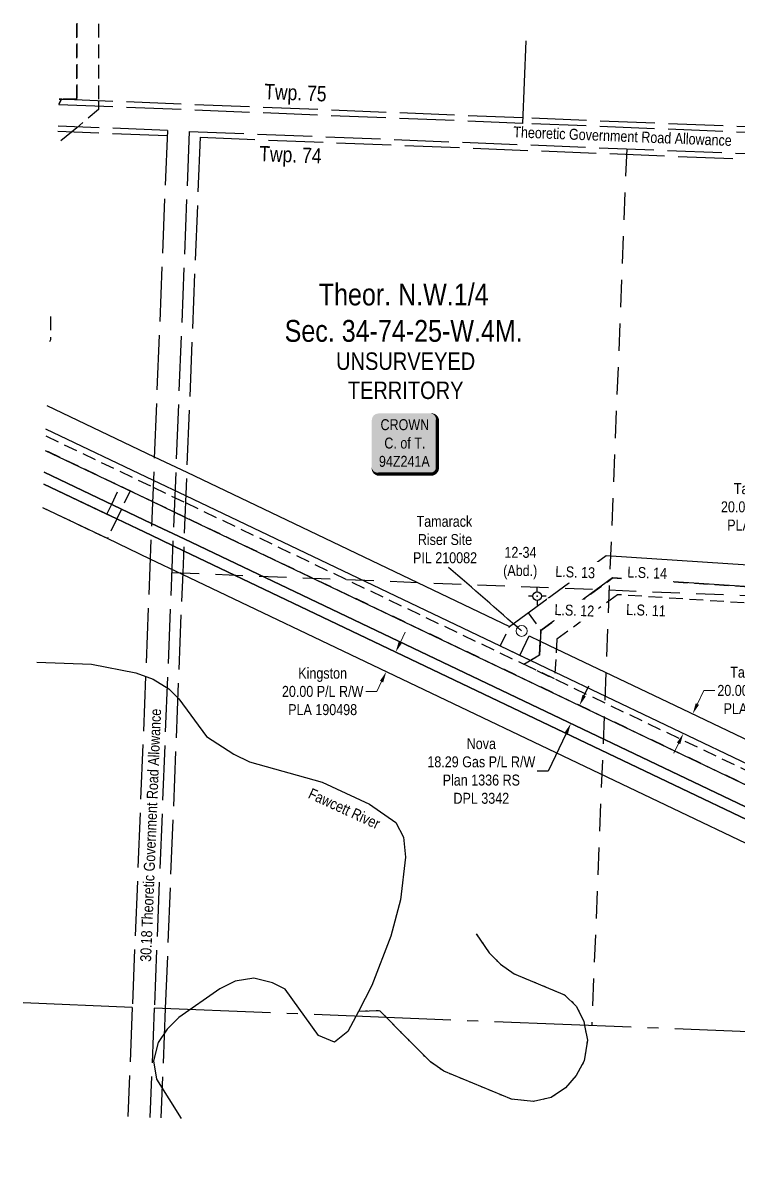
# Model space of a CAD drawing. Extents: x 324050 to 328484, y 6148357 to 6152130.
# Drawn here: x 324362 to 325016, y 6148618 to 6149672 of the extents above; entities that cross this region are included whole.
import ezdxf
from ezdxf.enums import TextEntityAlignment as Align

# ---------------------------------------------------------------- set-up
doc = ezdxf.new("R2010")
doc.units = 0
doc.header["$LTSCALE"] = 5
doc.header["$PDSIZE"] = 0.5
for name, pattern in [('foc-ACCESSROAD', [3.75, 2.5, -1.25]), ('foc-LSD', [8, 5, -3]), ('foc-QUARTERLINE', [33, 25, -3, 2, -3]), ('foc-UNSURVEYED', [12.5, 10, -2.5]), ('foc-WHEELTRACKS', [2, 0.4, -1.6])]:
    doc.linetypes.add(name, pattern=pattern)
doc.layers.get('Defpoints').update_dxf_attribs({"color": 9})
for name, color, linetype in [('C-AR', 13, 'foc-ACCESSROAD'), ('C-RW', 13, 'Continuous'), ('C-SYMBOL', 7, 'Continuous'), ('C-WS', 13, 'foc-ACCESSROAD'), ('CG-NOTES', 7, 'Continuous'), ('D-TXT', 6, 'Continuous'), ('F-AR', 190, 'foc-ACCESSROAD'), ('F-RW', 190, 'Continuous'), ('F-WS', 190, 'foc-ACCESSROAD'), ('F-WS-S', 190, 'Continuous'), ('L-QSEC', 8, 'foc-QUARTERLINE'), ('L-ROAD-T', 7, 'Continuous'), ('L-SECTION-LSD', 7, 'foc-LSD'), ('L-UNS-T', 3, 'Continuous'), ('L-USEC', 7, 'foc-UNSURVEYED'), ('oil_and_gas_wells_pt', 7, 'Continuous'), ('T-WATER', 160, 'Continuous'), ('T-WATER-P3', 160, 'foc-WHEELTRACKS'), ('T-WATER-T', 170, 'Continuous')]:
    doc.layers.add(name, color=color, linetype=linetype)
for name, color, linetype, lineweight in [('C-RW-T', 13, 'Continuous', 9), ('C-WS-T', 13, 'Continuous', 9), ('F-RW-T', 190, 'Continuous', 9), ('F-WS-T', 190, 'Continuous', 9)]:
    doc.layers.add(name, color=color, linetype=linetype, lineweight=lineweight)
doc.styles.add('100L', font='ARIALN.TTF', dxfattribs={"height": 11})
doc.styles.add('175L', font='ARIALN.TTF', dxfattribs={"height": 20})
doc.styles.add('80', font='ARIALN.TTF', dxfattribs={"height": 10})
doc.styles.add('80CG', font='ARIALN.TTF', dxfattribs={"height": 10})
doc.styles.add('80L', font='ARIALN.TTF', dxfattribs={"height": 10})
doc.styles.add('foc-LtypeFont', font='ARIALN.TTF', dxfattribs={"height": 7.35})
doc.linetypes.add('foc-TOPO-flowdirection-NOLINE', pattern='A,0,[">",foc-LtypeFont,S=0.3,R=0,X=0,Y=-0.945],-20,[">",foc-LtypeFont,S=0.3,R=0,X=0,Y=-0.945],0', length=20)
doc.dimstyles.new('Compass 5 000', dxfattribs={"dimscale": 5, "dimtxt": 9, "dimasz": 2, "dimexe": 0.2, "dimexo": 0.0625, "dimgap": 0.5, "dimtad": 0, "dimtih": 1, "dimtoh": 1, "dimzin": 0, "dimdsep": 46, "dimtxsty": '80CG', "dimcen": 0.1, "dimse1": 1, "dimse2": 1, "dimclrd": 256, "dimclrt": 256, "dimaunit": 1, "dimadec": 4, "dimazin": 0, "dimtfac": 0.06, "dimtofl": 0, "dimtmove": 0, "dimatfit": 1, "dimfxl": 0.2, "dimtolj": 1, "dimtzin": 0, "dimlwd": -1, "dimarcsym": 0})

# ---------------------------------------------------------------- blocks, each defined once
blk = doc.blocks.new('*D371')
at = {"layer": 'C-RW-T', "transparency": 16777216}
for p, q in [((325086.7, 6149228.9), (325076.7, 6149228.9)), ((325092.7, 6149220.9), (325086.7, 6149228.9)), ((325116.8, 6149189), (325122.8, 6149181))]:
    blk.add_line(p, q, dxfattribs=at)
for points in [[(325094, 6149221.9), (325091.4, 6149219.9), (325098.7, 6149212.9)], [(325118.1, 6149190), (325115.5, 6149188), (325110.8, 6149197)]]:
    blk.add_solid(points, dxfattribs=at)
at = {"layer": 'Defpoints', "color": 0, "transparency": 16777216}
for p in [(325112.8, 6149223.6), (325098.7, 6149212.9), (325124.9, 6149207.6)]:
    blk.add_point(p, dxfattribs=at)
at = {"layer": 'C-RW-T', "transparency": 16777216, "insert": (325037.1, 6149228.9), "char_height": 10, "width": 372.499, "attachment_point": 5, "style": '80CG'}
blk.add_mtext('\\A1;Tamarack\\P20.00 P/L R/W\\PPLA 200182', dxfattribs=at)
blk = doc.blocks.new('*D372')
at = {"layer": 'C-RW-T', "transparency": 16777216}
for p, q in [((324978.3, 6149048.6), (324984.2, 6149060.9)), ((324984.2, 6149060.9), (324994.2, 6149060.9)), ((324961.1, 6149012.5), (324956.8, 6149003.4))]:
    blk.add_line(p, q, dxfattribs=at)
for points in [[(324976.8, 6149049.3), (324979.8, 6149047.8), (324974, 6149039.5)], [(324959.6, 6149013.2), (324962.6, 6149011.8), (324965.4, 6149021.5)]]:
    blk.add_solid(points, dxfattribs=at)
at = {"layer": 'Defpoints', "color": 0, "transparency": 16777216}
for p in [(324974, 6149039.5), (325082.9, 6148987.5), (325074.2, 6148969.5)]:
    blk.add_point(p, dxfattribs=at)
at = {"layer": 'C-RW-T', "transparency": 16777216, "insert": (325033.8, 6149060.9), "char_height": 10, "attachment_point": 5, "style": '80CG'}
blk.add_mtext('\\A1;Tamarack\\P20.00 P/L R/W\\PPLA 200790', dxfattribs=at)
blk = doc.blocks.new('*D373')
at = {"layer": 'Defpoints', "color": 0, "transparency": 16777216}
for p in [(324656.9, 6149117.9), (324648.2, 6149099.8), (324693.8, 6149078.1)]:
    blk.add_point(p, dxfattribs=at)
at = {"layer": 'F-RW-T', "transparency": 16777216}
for p, q in [((324706.7, 6149105.1), (324711, 6149114.2)), ((324685.2, 6149060), (324675.2, 6149060)), ((324689.5, 6149069), (324685.2, 6149060))]:
    blk.add_line(p, q, dxfattribs=at)
for points in [[(324705.2, 6149105.9), (324708.2, 6149104.4), (324702.4, 6149096.1)], [(324688, 6149069.7), (324691, 6149068.3), (324693.8, 6149078.1)]]:
    blk.add_solid(points, dxfattribs=at)
at = {"layer": 'F-RW-T', "transparency": 16777216, "insert": (324635.6, 6149060), "char_height": 10, "width": 459.963, "attachment_point": 5, "style": '80CG'}
blk.add_mtext('\\A1;Kingston\\P20.00 P/L R/W\\PPLA 190498', dxfattribs=at)
blk = doc.blocks.new('GABD')
for p, q in [((-0.81, 0), (-1.62, 0)), ((0, 0.81), (0, 1.62)), ((1.62, 0), (0.81, 0)), ((0, -0.81), (0, -1.62))]:
    blk.add_line(p, q)
blk.add_circle((0, 0), 0.8)
blk = doc.blocks.new('*D470')
at = {"layer": 'Defpoints', "color": 0, "transparency": 16777216}
for p in [(324870, 6149047.4), (324862.1, 6149030.9), (324862.6, 6149030.7)]:
    blk.add_point(p, dxfattribs=at)
at = {"layer": 'F-RW', "transparency": 16777216}
for p, q in [((324874.8, 6149056.2), (324879.1, 6149065.2)), ((324858.3, 6149021.6), (324841.9, 6148987.2)), ((324841.9, 6148987.2), (324831.9, 6148987.2))]:
    blk.add_line(p, q, dxfattribs=at)
for points in [[(324873.3, 6149056.9), (324876.3, 6149055.5), (324870.5, 6149047.2)], [(324856.8, 6149022.4), (324859.8, 6149020.9), (324862.6, 6149030.7)]]:
    blk.add_solid(points, dxfattribs=at)
at = {"layer": 'F-RW', "transparency": 16777216, "insert": (324780.7, 6148987.2), "char_height": 10, "attachment_point": 5, "style": '80CG'}
blk.add_mtext('\\A1;Nova\\P18.29 Gas P/L R/W\\PPlan 1336 RS\\PDPL 3342', dxfattribs=at)
blk = doc.blocks.new('*U473')
h = blk.add_hatch(color=59)
edge = h.paths.add_edge_path()
edge.add_line((-24, -28.5), (24, -28.5))
edge.add_arc((24, -22.5), 6, 270, 360)
edge.add_line((30, -22.5), (30, 21))
edge.add_arc((24, 21), 6, 0, 90)
edge.add_line((24, 27), (-24, 27))
edge.add_arc((-24, 21), 6, 90, 180)
edge.add_line((-30, 21), (-30, -22.5))
edge.add_arc((-24, -22.5), 6, 180, 270)
at = {"color": 1, "flags": 128}
blk.add_lwpolyline([(-24, -28.5, 3, 3, 0), (24, -28.5, 3, 3, 0.414214), (30, -22.5, 3, 3, 0), (30, 21, 3, 0, 0.414214), (24, 27, 0, 0, 0), (-24, 27, 0, 0, 0.414214), (-30, 21, 0, 0, 0), (-30, -22.5, 0, 3, 0.414214)], format="xyseb", close=True, dxfattribs=at)
blk.add_lwpolyline([(-24.2, -5.2, 0, 7.5, 0), (0, 0, 0, 0, 0)], format="xyseb", dxfattribs=at)
at = {"color": 1, "style": '80'}
blk.add_attdef('ENTER_TEXT_001', (-36, -5), '', height=10, dxfattribs=at)

msp = doc.modelspace()

# ---------------------------------------------------------------- linework, layer by layer
at = {"layer": 'C-AR'}
for points in [[(324394.462, 6149597.479), (324396.689, 6149601.932), (324397.114, 6149601.915), (324410.683, 6149601.949), (324410.702, 6149671.726)], [(324430.717, 6149670.927), (324430.674, 6149600.56), (324430.67, 6149592.598), (324410.658, 6149575.908), (324405.794, 6149571.849), (324393.014, 6149561.191)]]:
    msp.add_lwpolyline(points, dxfattribs=at)
msp.add_lwpolyline([(325238.903, 6149274.97), (325058.474, 6149138.666), (324905.26, 6149148.56), (324849.789, 6149107.866), (324847.661, 6149071.564), (324819.712, 6149084.916), (324833.91, 6149093.307), (324835.228, 6149115.787), (324900.784, 6149163.88), (325053.879, 6149153.994), (325239.676, 6149294.353), (325238.903, 6149274.97)], close=True, dxfattribs=at)
at = {"layer": 'C-RW'}
for points in [[(324383.456, 6149321.797), (324481.649, 6149274.875), (324511.278, 6149260.716), (324806.605, 6149119.593), (324894.817, 6149184.308), (325047.753, 6149174.431)], [(325053.879, 6149153.994), (324900.784, 6149163.88), (324835.228, 6149115.787), (324833.91, 6149093.307), (324825.556, 6149088.371), (324510.41, 6149238.968), (324480.78, 6149253.127), (324382.587, 6149300.049)], [(325710.571, 6148621.034), (325712.327, 6148624.705), (325720.223, 6148641.22), (325725.474, 6148652.204), (325727.807, 6148657.084), (325614.788, 6148711.082), (325583.22, 6148726.163), (325286.957, 6148867.782), (324942.339, 6149032.506), (324848.016, 6149077.628), (324825.558, 6149088.371), (324815.99, 6149092.946), (324824.587, 6149110.94), (324834.661, 6149106.125), (324849.277, 6149099.14), (324950.96, 6149050.546), (325287.821, 6148889.53), (325623.411, 6148729.122), (325633.814, 6148724.143), (325754.455, 6148666.524), (325743.506, 6148643.59), (325738.259, 6148632.603), (325732.313, 6148620.166)]]:
    msp.add_lwpolyline(points, dxfattribs=at)
at = {"layer": 'C-WS'}
msp.add_lwpolyline([(324833.91, 6149093.307), (324825.558, 6149088.371), (324815.99, 6149092.944), (324797.983, 6149101.548), (324806.605, 6149119.593), (324823.397, 6149131.912), (324835.228, 6149115.787), (324834.661, 6149106.125), (324833.91, 6149093.307)], close=True, dxfattribs=at)
at = {"layer": 'F-AR'}
for points in [[(324394.64, 6149601.932), (324396.689, 6149601.932), (324394.462, 6149597.479)], [(324386.7, 6149403.057), (324386.701, 6149381.934), (324385.78, 6149380.009)], [(324382.341, 6149293.874), (324480.534, 6149246.964), (324510.164, 6149232.809), (325286.72, 6148861.824), (325569.53, 6148726.71), (325798.048, 6148617.543)], [(325767.234, 6148618.773), (325538.715, 6148727.94), (325286.194, 6148848.583), (324509.635, 6149219.568), (324480.005, 6149233.724), (324381.812, 6149280.634)]]:
    msp.add_lwpolyline(points, dxfattribs=at)
msp.add_lwpolyline([(324451.686, 6149226.968), (324447.375, 6149217.945), (324442.236, 6149220.4), (324438.354, 6149222.254), (324442.664, 6149231.277), (324450.554, 6149247.793), (324459.576, 6149243.483), (324451.686, 6149226.968)], close=True, dxfattribs=at)
at = {"layer": 'F-RW'}
for points in [[(324381.812, 6149280.634), (324480.005, 6149233.724), (324509.635, 6149219.568), (325286.194, 6148848.583), (325538.713, 6148727.939), (325767.232, 6148618.773)], [(325720.904, 6148620.621), (325492.382, 6148729.79), (325285.403, 6148828.677), (324508.841, 6149199.665), (324479.211, 6149213.819), (324381.017, 6149260.73)], [(324381.017, 6149260.73), (324479.211, 6149213.819), (324508.841, 6149199.665), (325285.403, 6148828.677), (325492.382, 6148729.79), (325720.904, 6148620.621)], [(325695.594, 6148621.631), (325467.07, 6148730.801), (325284.971, 6148817.801), (324508.406, 6149188.79), (324478.777, 6149202.945), (324380.583, 6149249.855)], [(324380.583, 6149249.85), (324380.598, 6149249.842), (324438.354, 6149222.254), (324442.236, 6149220.4), (324447.375, 6149217.945), (324478.777, 6149202.945), (324508.406, 6149188.79), (325284.971, 6148817.801), (325467.07, 6148730.801), (325695.564, 6148621.632)], [(325644.911, 6148623.653), (325416.407, 6148732.825), (325284.106, 6148796.034), (324507.538, 6149167.025), (324477.908, 6149181.179), (324438.745, 6149199.885), (324379.714, 6149228.087)]]:
    msp.add_lwpolyline(points, dxfattribs=at)
at = {"layer": 'F-WS'}
for points in [[(324410.684, 6149671.726), (324410.687, 6149601.933), (324397.138, 6149601.914), (324396.689, 6149601.932), (324394.64, 6149601.932)], [(324380.581, 6149249.804), (324380.597, 6149249.838), (324438.354, 6149222.254), (324442.236, 6149220.4), (324447.375, 6149217.945), (324438.745, 6149199.882), (324379.714, 6149228.088)]]:
    msp.add_lwpolyline(points, dxfattribs=at)
at = {"layer": 'L-QSEC', "flags": 128}
for points in [[(324821.375, 6149655.338), (324818.368, 6149579.89)], [(324461.529, 6148770.933), (324361.621, 6148774.919)], [(325247.397, 6148739.578), (324481.627, 6148770.131)]]:
    msp.add_lwpolyline(points, dxfattribs=at)
at = {"layer": 'L-SECTION-LSD', "flags": 128}
for points in [[(324913.678, 6149556.621), (324881.714, 6148754.168)], [(324497.545, 6149168.845), (325297.653, 6149136.92)]]:
    msp.add_lwpolyline(points, dxfattribs=at)
at = {"layer": 'L-USEC', "flags": 128}
for points in [[(324818.568, 6149584.915), (324394.644, 6149602.032)], [(324818.366, 6149579.89), (324394.444, 6149597.007)], [(324493.567, 6149573.385), (324393.66, 6149577.371)], [(325626.098, 6149547.275), (324818.366, 6149579.89)], [(325626.301, 6149552.3), (324818.568, 6149584.915)], [(324493.366, 6149568.359), (324393.459, 6149572.346)], [(324493.567, 6149573.385), (324461.529, 6148770.933)], [(324513.665, 6149572.583), (324481.627, 6148770.13)], [(324523.514, 6149567.157), (324507.594, 6149168.444), (324491.675, 6148769.73)], [(324513.665, 6149572.583), (325313.698, 6149540.659)], [(324523.514, 6149567.157), (325313.498, 6149535.634)], [(324461.529, 6148770.933), (324457.54, 6148671.027)], [(324481.627, 6148770.13), (324477.638, 6148670.225)], [(324491.675, 6148769.73), (324487.687, 6148669.824)]]:
    msp.add_lwpolyline(points, dxfattribs=at)
at = {"layer": 'oil_and_gas_wells_pt'}
msp.add_point((324831.797, 6149147.174), dxfattribs=at)
at = {"layer": 'T-WATER', "color": 48, "flags": 128}
msp.add_lwpolyline([(324374.074, 6149086.833), (324424.104, 6149085.131), (324464.77, 6149077.176), (324480.682, 6149071.281), (324494.828, 6149062.443), (324503.963, 6149053.307), (324529.403, 6149018.825), (324554.318, 6149002.561), (324568.589, 6148995.588), (324635.139, 6148976.883), (324678.352, 6148957.012), (324702.586, 6148940.178), (324709.468, 6148926.611), (324711.493, 6148908.388), (324706.695, 6148869.244), (324697.882, 6148836.011), (324680.692, 6148790.952), (324668.233, 6148767.114), (324658.714, 6148748.902), (324646.467, 6148739.095), (324631.921, 6148745.182), (324601.46, 6148787.472), (324589.604, 6148793.444), (324572.586, 6148797.601), (324555.593, 6148794.864), (324541.544, 6148787.944), (324504.21, 6148761.655), (324493.424, 6148750.946), (324485.034, 6148738.772), (324480.835, 6148722.116), (324483.633, 6148705.238), (324506.146, 6148669.088)], dxfattribs=at)
at = {"layer": 'T-WATER', "color": 48, "linetype": 'foc-TOPO-flowdirection-NOLINE', "flags": 128}
msp.add_lwpolyline([(324374.074, 6149086.833), (324424.104, 6149085.131), (324464.77, 6149077.176), (324480.682, 6149071.281), (324494.828, 6149062.443), (324503.963, 6149053.307), (324529.403, 6149018.825), (324554.318, 6149002.561), (324568.589, 6148995.588), (324635.139, 6148976.883), (324678.352, 6148957.012), (324702.586, 6148940.178), (324709.468, 6148926.611), (324711.493, 6148908.388), (324706.695, 6148869.244), (324697.882, 6148836.011), (324680.692, 6148790.952), (324668.233, 6148767.114), (324658.714, 6148748.902), (324646.467, 6148739.095), (324631.921, 6148745.182), (324601.46, 6148787.472), (324589.604, 6148793.444), (324572.586, 6148797.601), (324555.593, 6148794.864), (324541.544, 6148787.944), (324504.21, 6148761.655), (324493.424, 6148750.946), (324485.034, 6148738.772), (324480.835, 6148722.116), (324483.633, 6148705.238), (324506.146, 6148669.088)], dxfattribs=at)
at = {"layer": 'T-WATER-P3', "color": 48, "flags": 128}
msp.add_lwpolyline([(324776.107, 6148838.268), (324787.918, 6148820.736), (324798.161, 6148810.386), (324810.803, 6148801.679), (324856.851, 6148782.357), (324867.582, 6148772.167), (324874.335, 6148758.428), (324875.113, 6148754.429), (324877.715, 6148741.049), (324874.858, 6148722.006), (324867.372, 6148708.595), (324857.696, 6148697.186), (324844.713, 6148688.424), (324828.287, 6148684.831), (324808.365, 6148686.763), (324746.466, 6148712.406), (324734.176, 6148720.983), (324711.158, 6148744.293), (324688.002, 6148767.841), (324668.233, 6148767.114)], dxfattribs=at)
at = {"layer": 'T-WATER-P3', "color": 48, "linetype": 'foc-TOPO-flowdirection-NOLINE', "flags": 128}
msp.add_lwpolyline([(324776.107, 6148838.268), (324787.918, 6148820.736), (324798.161, 6148810.386), (324810.803, 6148801.679), (324856.851, 6148782.357), (324867.582, 6148772.167), (324874.335, 6148758.428), (324875.113, 6148754.429), (324877.715, 6148741.049), (324874.858, 6148722.006), (324867.372, 6148708.595), (324857.696, 6148697.186), (324844.713, 6148688.424), (324828.287, 6148684.831), (324808.365, 6148686.763), (324746.466, 6148712.406), (324734.176, 6148720.983), (324711.158, 6148744.293), (324688.002, 6148767.841), (324668.233, 6148767.114)], dxfattribs=at)

# ---------------------------------------------------------------- block references
at = {"layer": 'CG-NOTES'}
ref = msp.add_blockref('*U473', (324710.564, 6149287.413), dxfattribs=dict(at, xscale=0.999865, yscale=0.999865, zscale=0.999865))
ref.add_attrib('ENTER_TEXT_001', 'CROWN', (324688.507, 6149299.184), dxfattribs={"layer": '0', "color": 1, "height": 9.9986, "style": '80'})
ref.add_attrib('ENTER_TEXT_002', 'C. of T.', (324692.003, 6149282.342), dxfattribs={"layer": '0', "color": 1, "height": 9.9986, "style": '80'})
ref.add_attrib('ENTER_TEXT_003', '94Z241A', (324687.078, 6149265.637), dxfattribs={"layer": '0', "color": 1, "height": 9.9986, "style": '80'})
at = {"layer": 'F-WS-S', "xscale": 4.999325000000001, "yscale": 4.999325000000001, "zscale": 4.999325000000001}
msp.add_blockref('GABD', (324831.797, 6149147.174), dxfattribs=at)

# ---------------------------------------------------------------- texts
at = {"layer": 'C-SYMBOL', "color": 3, "insert": (324709.706, 6149433.333), "char_height": 19.9973, "width": 381.3138, "attachment_point": 2, "style": '175L'}
msp.add_mtext('Theor. N.W.1/4\\PSec. 34-74-25-W.4M.', dxfattribs=at)
at = {"layer": 'C-WS-T', "insert": (324707.293, 6149220.716), "char_height": 9.99865, "width": 78.98429, "attachment_point": 1, "style": '80L'}
msp.add_mtext('\\pi14.19542;Tamarack\\P\\pi15.35829;Riser Site\\P\\pi10.93529;PIL 210082', dxfattribs=at)
at = {"layer": 'D-TXT', "color": 3, "char_height": 13.9981, "attachment_point": 1, "style": '80L'}
for s, width, insert, rotation in [('Twp. 75', 56.51436, (324582.466, 6149616.19), 357.687754), ('Twp. 74', 101.38171, (324577.925, 6149559.359), 357.714912)]:
    msp.add_mtext_dynamic_manual_height_columns(s, width=width, gutter_width=47.494, heights=[0], dxfattribs=dict(at, insert=insert, rotation=rotation))
at = {"layer": 'F-WS-T', "insert": (324800.298, 6149192.321), "char_height": 9.99865, "width": 30.59382, "attachment_point": 1, "style": '80L'}
msp.add_mtext('\\pi1.54706;12-34\\P\\pi0.39442;(Abd.)', dxfattribs=at)
at = {"layer": 'L-ROAD-T', "style": '80L'}
for s, rotation, p in [('Theoretic Government Road Allowance', 357.714912, (324909.862, 6149568.155)), ('30.18 Theoretic Government Road Allowance', 87.713658, (324478.281, 6148928.454))]:
    msp.add_text(s, height=9.99865, rotation=rotation, dxfattribs=at).set_placement(p, align=Align.MIDDLE_CENTER)
at = {"layer": 'L-UNS-T', "color": 3, "insert": (324711.498, 6149348.858), "char_height": 15.99784, "attachment_point": 5, "style": '80L'}
msp.add_mtext_dynamic_manual_height_columns('UNSURVEYED TERRITORY', width=126.39669, gutter_width=47.494, heights=[0], dxfattribs=at)
at = {"layer": 'T-WATER-T', "color": 48, "insert": (324621.29, 6148973.999), "char_height": 9.99865, "width": 78.98429, "attachment_point": 1, "rotation": 335.304823, "style": '80L'}
msp.add_mtext('\\pi4.88904;Fawcett River', dxfattribs=at)

# ---------------------------------------------------------------- dimensions: what is measured, and where the dimension line sits
at = {"layer": 'C-RW-T'}
dim = msp.add_aligned_dim(p1=(325124.864, 6149207.619), p2=(325112.809, 6149223.577), distance=17.653, text='Tamarack\\P20.00 P/L R/W\\PPLA 200182', dimstyle='Compass 5 000', dxfattribs=at)
dim.commit()
dim.dimension.update_dxf_attribs({"geometry": '*D371', "text_midpoint": (325037.128, 6149228.895)})
dim = msp.add_linear_dim(base=(324974.004, 6149039.532), p1=(325074.234, 6148969.461), p2=(325082.856, 6148987.501), angle=64.452681, text='Tamarack\\P20.00 P/L R/W\\PPLA 200790', dimstyle='Compass 5 000', dxfattribs=at)
dim.commit()
dim.dimension.update_dxf_attribs({"geometry": '*D372', "text_midpoint": (325033.767, 6149060.919), "dimtype": 161})
at = {"layer": 'F-RW'}
dim = msp.add_linear_dim(base=(324862.595, 6149030.666), p1=(324869.979, 6149047.422), p2=(324862.089, 6149030.907), angle=244.464755, text='Nova\\P18.29 Gas P/L R/W\\PPlan 1336 RS\\PDPL 3342', dimstyle='Compass 5 000', dxfattribs=at)
dim.commit()
dim.dimension.update_dxf_attribs({"geometry": '*D470', "text_midpoint": (324780.664, 6148987.245), "dimtype": 161})
at = {"layer": 'F-RW-T'}
dim = msp.add_linear_dim(base=(324693.778, 6149078.052), p1=(324656.863, 6149117.868), p2=(324648.236, 6149099.809), angle=244.464782, text='Kingston\\P20.00 P/L R/W\\PPLA 190498', dimstyle='Compass 5 000', dxfattribs=at)
dim.commit()
dim.dimension.update_dxf_attribs({"geometry": '*D373', "text_midpoint": (324635.617, 6149060.005), "dimtype": 161})

# ---------------------------------------------------------------- leaders
at = {"layer": 'C-WS-T', "path_type": 1}
msp.add_leader([(324817.569, 6149115.394), (324750.771, 6149173.546)], dimstyle='Compass 5 000', override={"dimgap": 0.5, "dimtad": 0, "dimldrblk": 'Origin'}, dxfattribs=at)

# ---------------------------------------------------------------- next in the draw order: texts
at = {"layer": 'L-SECTION-LSD', "attachment_point": 1, "rotation": 357.715058, "style": '100L', "bg_fill": 3, "box_fill_scale": 1.5, "bg_fill_color": 256, "bg_fill_transparency": 0}
for s, width, insert, char_height in [('\\pi1.88853;L.S. 13', 36.82925, (324846.729, 6149175.034), 9.99865), ('L.S. 14', 36.9932, (324914.46, 6149174.374), 9.9987), ('\\pi2.22738;L.S. 12', 37.10671, (324845.629, 6149140.054), 9.99865), ('L.S. 11', 36.44457, (324913.359, 6149140.054), 9.9987)]:
    msp.add_mtext_dynamic_manual_height_columns(s, width=width, gutter_width=54.993, heights=[0], dxfattribs=dict(at, insert=insert, char_height=char_height))

doc.saveas('drawing.dxf')
